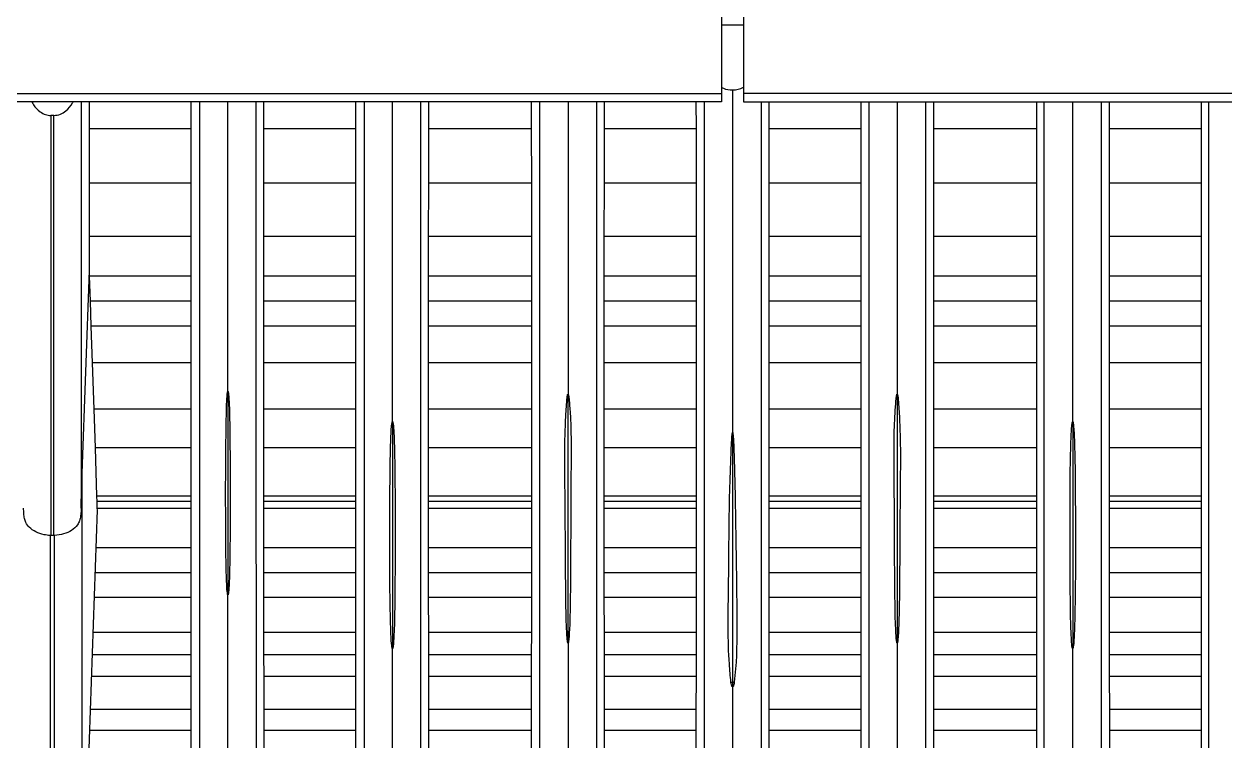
# Model space of a CAD drawing. Extents: x 9.3 to 87.2, y 0.6 to 68.8.
# Drawn here: x 36.881 to 39.07, y 5.836 to 7.143 of the extents above; entities that cross this region are included whole.
import ezdxf

# ---------------------------------------------------------------- set-up
doc = ezdxf.new("R2010")
doc.units = 0
doc.header["$MEASUREMENT"] = 0
doc.layers.add('OBJECT', color=7, linetype='CONTINUOUS')

msp = doc.modelspace()

# ---------------------------------------------------------------- linework, layer by layer
at = {"layer": 'OBJECT'}
for p, q in [((38.1525, 7.6349), (38.1525, 7.0162)), ((38.1925, 7.6349), (38.1925, 7.0162)), ((38.1525, 7.1412), (38.1925, 7.1412)), ((36.3994, 7.0162), (38.1525, 7.0162)), ((39.9457, 7.0162), (38.1925, 7.0162)), ((38.1525, 7.0012), (36.4057, 7.0012)), ((36.9995, 7.0012), (36.9995, 6.9517)), ((37.1856, 6.9517), (37.1856, 7.0012)), ((37.3176, 7.0012), (37.3176, 6.9517)), ((37.4859, 6.9517), (37.4859, 7.0012)), ((37.6179, 7.0012), (37.6179, 6.9517)), ((37.8062, 6.9517), (37.8062, 7.0012)), ((37.9382, 7.0012), (37.9382, 6.9517)), ((38.1065, 6.9517), (38.1064, 7.0012)), ((38.1925, 7.0012), (39.9393, 7.0012)), ((38.2386, 7.0012), (38.2386, 6.9517)), ((38.4068, 6.9517), (38.4068, 7.0012)), ((38.5388, 7.0012), (38.5388, 6.9517)), ((38.7272, 6.9517), (38.7271, 7.0012)), ((38.8591, 7.0012), (38.8591, 6.9517)), ((39.0274, 6.9517), (39.0274, 7.0012)), ((36.9354, 6.9761), (36.9296, 6.9761)), ((36.9995, 6.9517), (36.9994, 6.8531)), ((37.1856, 6.9517), (36.9995, 6.9517)), ((37.1856, 6.8531), (37.1856, 6.9517)), ((37.3176, 6.9517), (37.3176, 6.8531)), ((37.4859, 6.9517), (37.3176, 6.9517)), ((37.4859, 6.8531), (37.4859, 6.9517)), ((37.6179, 6.9517), (37.6179, 6.8531)), ((37.8062, 6.9517), (37.6179, 6.9517)), ((37.8063, 6.8531), (37.8062, 6.9517)), ((37.9382, 6.9517), (37.9382, 6.8531)), ((38.1065, 6.9517), (37.9382, 6.9517)), ((38.1065, 6.8531), (38.1065, 6.9517)), ((38.2386, 6.9517), (38.2386, 6.8531)), ((38.4068, 6.9517), (38.2386, 6.9517)), ((38.4069, 6.8531), (38.4068, 6.9517)), ((38.5388, 6.9517), (38.5388, 6.8531)), ((38.7272, 6.9517), (38.5388, 6.9517)), ((38.7272, 6.8531), (38.7272, 6.9517)), ((38.8591, 6.9517), (38.8591, 6.8531)), ((39.0274, 6.9517), (38.8591, 6.9517)), ((39.0275, 6.8531), (39.0274, 6.9517)), ((36.9994, 6.8531), (36.9994, 6.7554)), ((37.1856, 6.8531), (36.9994, 6.8531)), ((37.1856, 6.7554), (37.1856, 6.8531)), ((37.3176, 6.8531), (37.3176, 6.7554)), ((37.4859, 6.8531), (37.3176, 6.8531)), ((37.486, 6.7554), (37.4859, 6.8531)), ((37.6179, 6.8531), (37.6178, 6.7554)), ((37.8063, 6.8531), (37.6179, 6.8531)), ((37.8063, 6.7554), (37.8063, 6.8531)), ((37.9382, 6.8531), (37.9381, 6.7554)), ((38.1065, 6.8531), (37.9382, 6.8531)), ((38.1065, 6.7554), (38.1065, 6.8531)), ((38.2386, 6.8531), (38.2385, 6.7554)), ((38.4069, 6.8531), (38.2386, 6.8531)), ((38.4069, 6.7554), (38.4069, 6.8531)), ((38.5388, 6.8531), (38.5387, 6.7554)), ((38.7272, 6.8531), (38.5388, 6.8531)), ((38.7272, 6.7554), (38.7272, 6.8531)), ((38.8591, 6.8531), (38.8591, 6.7554)), ((39.0275, 6.8531), (38.8591, 6.8531)), ((39.0275, 6.7554), (39.0275, 6.8531)), ((36.9994, 6.7554), (36.9994, 6.6939)), ((37.1856, 6.7554), (36.9994, 6.7554)), ((37.1857, 6.6833), (37.1856, 6.7554)), ((37.3176, 6.7554), (37.3175, 6.6833)), ((37.486, 6.7554), (37.3176, 6.7554)), ((37.486, 6.6833), (37.486, 6.7554)), ((37.6178, 6.7554), (37.6178, 6.6833)), ((37.8063, 6.7554), (37.6178, 6.7554)), ((37.8063, 6.6833), (37.8063, 6.7554)), ((37.9381, 6.7554), (37.9381, 6.6833)), ((38.1065, 6.7554), (37.9381, 6.7554)), ((38.1065, 6.6833), (38.1065, 6.7554)), ((38.2385, 6.7554), (38.2385, 6.6833)), ((38.4069, 6.7554), (38.2385, 6.7554)), ((38.4069, 6.6833), (38.4069, 6.7554)), ((38.5387, 6.7554), (38.5387, 6.6833)), ((38.7272, 6.7554), (38.5387, 6.7554)), ((38.7272, 6.6833), (38.7272, 6.7554)), ((38.8591, 6.7554), (38.8591, 6.6833)), ((39.0275, 6.7554), (38.8591, 6.7554)), ((39.0275, 6.6833), (39.0275, 6.7554)), ((36.9994, 6.6939), (36.9865, 6.3241)), ((36.9994, 6.6939), (36.9998, 6.6833)), ((37.1857, 6.6833), (36.9998, 6.6833)), ((36.9998, 6.6833), (37.0014, 6.6376)), ((37.1857, 6.6376), (37.1857, 6.6833)), ((37.3175, 6.6833), (37.3175, 6.6376)), ((37.486, 6.6833), (37.3175, 6.6833)), ((37.486, 6.6376), (37.486, 6.6833)), ((37.6178, 6.6833), (37.6178, 6.6376)), ((37.8063, 6.6833), (37.6178, 6.6833)), ((37.8063, 6.6376), (37.8063, 6.6833)), ((37.9381, 6.6833), (37.9381, 6.6376)), ((38.1065, 6.6833), (37.9381, 6.6833)), ((38.1066, 6.6376), (38.1065, 6.6833)), ((38.2385, 6.6833), (38.2385, 6.6376)), ((38.4069, 6.6833), (38.2385, 6.6833)), ((38.4069, 6.6376), (38.4069, 6.6833)), ((38.5387, 6.6833), (38.5387, 6.6376)), ((38.7272, 6.6833), (38.5387, 6.6833)), ((38.7272, 6.6376), (38.7272, 6.6833)), ((38.8591, 6.6833), (38.859, 6.6376)), ((39.0275, 6.6833), (38.8591, 6.6833)), ((39.0275, 6.6376), (39.0275, 6.6833)), ((37.1857, 6.6376), (37.0014, 6.6376)), ((37.0014, 6.6376), (37.0029, 6.5923)), ((37.1857, 6.5923), (37.1857, 6.6376)), ((37.3175, 6.6376), (37.3175, 6.5923)), ((37.486, 6.6376), (37.3175, 6.6376)), ((37.486, 6.5923), (37.486, 6.6376)), ((37.6178, 6.6376), (37.6178, 6.5923)), ((37.8063, 6.6376), (37.6178, 6.6376)), ((37.8063, 6.5923), (37.8063, 6.6376)), ((37.9381, 6.6376), (37.9381, 6.5923)), ((38.1066, 6.6376), (37.9381, 6.6376)), ((38.1066, 6.5923), (38.1066, 6.6376)), ((38.2385, 6.6376), (38.2385, 6.5923)), ((38.4069, 6.6376), (38.2385, 6.6376)), ((38.4069, 6.5923), (38.4069, 6.6376)), ((38.5387, 6.6376), (38.5387, 6.5923)), ((38.7272, 6.6376), (38.5387, 6.6376)), ((38.7272, 6.5923), (38.7272, 6.6376)), ((38.859, 6.6376), (38.859, 6.5923)), ((39.0275, 6.6376), (38.859, 6.6376)), ((39.0275, 6.5923), (39.0275, 6.6376)), ((37.1857, 6.5923), (37.0029, 6.5923)), ((37.0029, 6.5923), (37.0052, 6.5252)), ((37.1857, 6.5252), (37.1857, 6.5923)), ((37.3175, 6.5923), (37.3175, 6.5252)), ((37.486, 6.5923), (37.3175, 6.5923)), ((37.486, 6.5252), (37.486, 6.5923)), ((37.6178, 6.5923), (37.6178, 6.5252)), ((37.8063, 6.5923), (37.6178, 6.5923)), ((37.8064, 6.5252), (37.8063, 6.5923)), ((37.9381, 6.5923), (37.9381, 6.5252)), ((38.1066, 6.5923), (37.9381, 6.5923)), ((38.1066, 6.5252), (38.1066, 6.5923)), ((38.2385, 6.5923), (38.2385, 6.5252)), ((38.4069, 6.5923), (38.2385, 6.5923)), ((38.4069, 6.5252), (38.4069, 6.5923)), ((38.5387, 6.5923), (38.5387, 6.5252)), ((38.7272, 6.5923), (38.5387, 6.5923)), ((38.7273, 6.5252), (38.7272, 6.5923)), ((38.859, 6.5923), (38.859, 6.5252)), ((39.0275, 6.5923), (38.859, 6.5923)), ((39.0275, 6.5252), (39.0275, 6.5923)), ((37.0052, 6.5252), (37.008, 6.4408)), ((37.1857, 6.5252), (37.0052, 6.5252)), ((37.1857, 6.4408), (37.1857, 6.5252)), ((37.3175, 6.5252), (37.3175, 6.4408)), ((37.486, 6.5252), (37.3175, 6.5252)), ((37.486, 6.4408), (37.486, 6.5252)), ((37.6178, 6.5252), (37.6178, 6.4408)), ((37.8064, 6.5252), (37.6178, 6.5252)), ((37.8064, 6.4408), (37.8064, 6.5252)), ((37.9381, 6.5252), (37.9381, 6.4408)), ((38.1066, 6.5252), (37.9381, 6.5252)), ((38.1066, 6.4408), (38.1066, 6.5252)), ((38.2385, 6.5252), (38.2384, 6.4408)), ((38.4069, 6.5252), (38.2385, 6.5252)), ((38.407, 6.4408), (38.4069, 6.5252)), ((38.5387, 6.5252), (38.5387, 6.4408)), ((38.7273, 6.5252), (38.5387, 6.5252)), ((38.7273, 6.4408), (38.7273, 6.5252)), ((38.859, 6.5252), (38.859, 6.4408)), ((39.0275, 6.5252), (38.859, 6.5252)), ((39.0275, 6.4408), (39.0275, 6.5252)), ((37.2525, 6.4735), (37.2525, 6.1024)), ((37.8725, 6.4624), (37.8725, 6.4683)), ((37.8725, 6.0147), (37.8725, 6.4624)), ((38.4725, 6.4683), (38.4725, 6.4624)), ((38.4725, 6.4624), (38.4725, 6.0147)), ((37.008, 6.4408), (37.0103, 6.3702)), ((37.1857, 6.4408), (37.008, 6.4408)), ((37.1857, 6.3702), (37.1857, 6.4408)), ((37.3175, 6.4408), (37.3175, 6.3702)), ((37.486, 6.4408), (37.3175, 6.4408)), ((37.486, 6.3702), (37.486, 6.4408)), ((37.6178, 6.4408), (37.6178, 6.3702)), ((37.8064, 6.4408), (37.6178, 6.4408)), ((37.8063, 6.3702), (37.8064, 6.4408)), ((37.9381, 6.4408), (37.9381, 6.3702)), ((38.1066, 6.4408), (37.9381, 6.4408)), ((38.1066, 6.3702), (38.1066, 6.4408)), ((38.2384, 6.4408), (38.2385, 6.3702)), ((38.407, 6.4408), (38.2384, 6.4408)), ((38.4069, 6.3702), (38.407, 6.4408)), ((38.5387, 6.4408), (38.5387, 6.3702)), ((38.7273, 6.4408), (38.5387, 6.4408)), ((38.7273, 6.3702), (38.7273, 6.4408)), ((38.859, 6.4408), (38.859, 6.3702)), ((39.0275, 6.4408), (38.859, 6.4408)), ((39.0275, 6.3702), (39.0275, 6.4408)), ((37.5525, 6.4182), (37.5525, 6.0045)), ((38.7925, 6.4182), (38.7925, 6.0045)), ((38.1725, 6.3984), (38.1725, 5.9435)), ((37.0103, 6.3702), (37.0131, 6.2823)), ((37.1857, 6.3702), (37.0103, 6.3702)), ((37.1857, 6.2823), (37.1857, 6.3702)), ((37.3175, 6.3702), (37.3175, 6.2823)), ((37.486, 6.3702), (37.3175, 6.3702)), ((37.486, 6.2823), (37.486, 6.3702)), ((37.6178, 6.3702), (37.6178, 6.2823)), ((37.8063, 6.3702), (37.6178, 6.3702)), ((37.8064, 6.2823), (37.8063, 6.3702)), ((37.9381, 6.3702), (37.9381, 6.2823)), ((38.1066, 6.3702), (37.9381, 6.3702)), ((38.1066, 6.2823), (38.1066, 6.3702)), ((38.2385, 6.3702), (38.2385, 6.2823)), ((38.4069, 6.3702), (38.2385, 6.3702)), ((38.4069, 6.2823), (38.4069, 6.3702)), ((38.5387, 6.3702), (38.5387, 6.2823)), ((38.7273, 6.3702), (38.5387, 6.3702)), ((38.7272, 6.2823), (38.7273, 6.3702)), ((38.859, 6.3702), (38.859, 6.2823)), ((39.0275, 6.3702), (38.859, 6.3702)), ((39.0275, 6.2823), (39.0275, 6.3702)), ((37.0131, 6.2823), (37.0134, 6.2724)), ((37.1857, 6.2823), (37.0131, 6.2823)), ((37.0134, 6.2724), (37.0138, 6.2598)), ((37.1857, 6.2724), (37.0134, 6.2724)), ((37.1857, 6.2724), (37.1857, 6.2823)), ((37.1857, 6.2598), (37.1857, 6.2724)), ((37.3175, 6.2823), (37.3175, 6.2724)), ((37.486, 6.2823), (37.3175, 6.2823)), ((37.3175, 6.2724), (37.3175, 6.2598)), ((37.486, 6.2724), (37.3175, 6.2724)), ((37.486, 6.2724), (37.486, 6.2823)), ((37.486, 6.2598), (37.486, 6.2724)), ((37.6178, 6.2823), (37.6178, 6.2724)), ((37.8064, 6.2823), (37.6178, 6.2823)), ((37.6178, 6.2724), (37.6178, 6.2598)), ((37.8064, 6.2724), (37.6178, 6.2724)), ((37.8064, 6.2724), (37.8064, 6.2823)), ((37.8064, 6.2598), (37.8064, 6.2724)), ((37.9381, 6.2823), (37.9381, 6.2724)), ((38.1066, 6.2823), (37.9381, 6.2823)), ((37.9381, 6.2724), (37.9381, 6.2598)), ((38.1066, 6.2724), (37.9381, 6.2724)), ((38.1066, 6.2724), (38.1066, 6.2823)), ((38.1066, 6.2598), (38.1066, 6.2724)), ((38.2385, 6.2823), (38.2385, 6.2724)), ((38.4069, 6.2823), (38.2385, 6.2823)), ((38.2385, 6.2724), (38.2385, 6.2598)), ((38.4069, 6.2724), (38.2385, 6.2724)), ((38.4069, 6.2724), (38.4069, 6.2823)), ((38.407, 6.2598), (38.4069, 6.2724)), ((38.5387, 6.2823), (38.5387, 6.2724)), ((38.7272, 6.2823), (38.5387, 6.2823)), ((38.5387, 6.2724), (38.5387, 6.2598)), ((38.7272, 6.2724), (38.5387, 6.2724)), ((38.7272, 6.2724), (38.7272, 6.2823)), ((38.7273, 6.2598), (38.7272, 6.2724)), ((38.859, 6.2823), (38.859, 6.2724)), ((39.0275, 6.2823), (38.859, 6.2823)), ((38.859, 6.2724), (38.859, 6.2598)), ((39.0275, 6.2724), (38.859, 6.2724)), ((39.0275, 6.2724), (39.0275, 6.2823)), ((39.0275, 6.2598), (39.0275, 6.2724)), ((37.0139, 6.2577), (36.9859, 5.4553)), ((37.0138, 6.2598), (37.0139, 6.2577)), ((37.1857, 6.2598), (37.0138, 6.2598)), ((37.1857, 6.1881), (37.1857, 6.2598)), ((37.3175, 6.2598), (37.3175, 6.1881)), ((37.486, 6.2598), (37.3175, 6.2598)), ((37.486, 6.1881), (37.486, 6.2598)), ((37.6178, 6.2598), (37.6178, 6.1881)), ((37.8064, 6.2598), (37.6178, 6.2598)), ((37.8064, 6.1881), (37.8064, 6.2598)), ((37.9381, 6.2598), (37.9381, 6.1881)), ((38.1066, 6.2598), (37.9381, 6.2598)), ((38.1066, 6.1881), (38.1066, 6.2598)), ((38.2385, 6.2598), (38.2385, 6.1881)), ((38.407, 6.2598), (38.2385, 6.2598)), ((38.407, 6.1881), (38.407, 6.2598)), ((38.5387, 6.2598), (38.5387, 6.1881)), ((38.7273, 6.2598), (38.5387, 6.2598)), ((38.7273, 6.1881), (38.7273, 6.2598)), ((38.859, 6.2598), (38.859, 6.1881)), ((39.0275, 6.2598), (38.859, 6.2598)), ((39.0275, 6.1881), (39.0275, 6.2598)), ((36.93, 6.2105), (36.9284, 6.2105)), ((36.9351, 6.2105), (36.93, 6.2105)), ((36.9366, 6.2105), (36.9351, 6.2105)), ((37.1857, 6.1881), (37.0115, 6.1881)), ((37.1857, 6.1427), (37.1857, 6.1881)), ((37.3175, 6.1881), (37.3175, 6.1427)), ((37.486, 6.1881), (37.3175, 6.1881)), ((37.486, 6.1427), (37.486, 6.1881)), ((37.6178, 6.1881), (37.6178, 6.1427)), ((37.8064, 6.1881), (37.6178, 6.1881)), ((37.8064, 6.1427), (37.8064, 6.1881)), ((37.9381, 6.1881), (37.9381, 6.1427)), ((38.1066, 6.1881), (37.9381, 6.1881)), ((38.1066, 6.1427), (38.1066, 6.1881)), ((38.2385, 6.1881), (38.2385, 6.1427)), ((38.407, 6.1881), (38.2385, 6.1881)), ((38.4069, 6.1427), (38.407, 6.1881)), ((38.5387, 6.1881), (38.5387, 6.1427)), ((38.7273, 6.1881), (38.5387, 6.1881)), ((38.7272, 6.1427), (38.7273, 6.1881)), ((38.859, 6.1881), (38.859, 6.1427)), ((39.0275, 6.1881), (38.859, 6.1881)), ((39.0275, 6.1427), (39.0275, 6.1881)), ((37.1857, 6.1427), (37.0099, 6.1427)), ((37.1857, 6.0979), (37.1857, 6.1427)), ((37.3175, 6.1427), (37.3175, 6.0979)), ((37.486, 6.1427), (37.3175, 6.1427)), ((37.486, 6.0979), (37.486, 6.1427)), ((37.6178, 6.1427), (37.6178, 6.0979)), ((37.8064, 6.1427), (37.6178, 6.1427)), ((37.8063, 6.0979), (37.8064, 6.1427)), ((37.9381, 6.1427), (37.9381, 6.0979)), ((38.1066, 6.1427), (37.9381, 6.1427)), ((38.1066, 6.0979), (38.1066, 6.1427)), ((38.2385, 6.1427), (38.2385, 6.0979)), ((38.4069, 6.1427), (38.2385, 6.1427)), ((38.4069, 6.0979), (38.4069, 6.1427)), ((38.5387, 6.1427), (38.5387, 6.0979)), ((38.7272, 6.1427), (38.5387, 6.1427)), ((38.7272, 6.0979), (38.7272, 6.1427)), ((38.859, 6.1427), (38.859, 6.0979)), ((39.0275, 6.1427), (38.859, 6.1427)), ((39.0275, 6.0979), (39.0275, 6.1427)), ((37.1857, 6.0979), (37.0083, 6.0979)), ((37.1856, 6.0338), (37.1857, 6.0979)), ((37.3175, 6.0979), (37.3176, 6.0338)), ((37.486, 6.0979), (37.3175, 6.0979)), ((37.486, 6.0338), (37.486, 6.0979)), ((37.6178, 6.0979), (37.6179, 6.0338)), ((37.8063, 6.0979), (37.6178, 6.0979)), ((37.8063, 6.0338), (37.8063, 6.0979)), ((37.9381, 6.0979), (37.9382, 6.0338)), ((38.1066, 6.0979), (37.9381, 6.0979)), ((38.1065, 6.0338), (38.1066, 6.0979)), ((38.2385, 6.0979), (38.2385, 6.0338)), ((38.4069, 6.0979), (38.2385, 6.0979)), ((38.4069, 6.0338), (38.4069, 6.0979)), ((38.5387, 6.0979), (38.5388, 6.0338)), ((38.7272, 6.0979), (38.5387, 6.0979)), ((38.7272, 6.0338), (38.7272, 6.0979)), ((38.859, 6.0979), (38.8591, 6.0338)), ((39.0275, 6.0979), (38.859, 6.0979)), ((39.0275, 6.0338), (39.0275, 6.0979)), ((37.1856, 6.0338), (37.0061, 6.0338)), ((37.1856, 5.9933), (37.1856, 6.0338)), ((37.3176, 6.0338), (37.3176, 5.9933)), ((37.486, 6.0338), (37.3176, 6.0338)), ((37.4859, 5.9933), (37.486, 6.0338)), ((37.6179, 6.0338), (37.6179, 5.9933)), ((37.8063, 6.0338), (37.6179, 6.0338)), ((37.8062, 5.9933), (37.8063, 6.0338)), ((37.9382, 6.0338), (37.9382, 5.9933)), ((38.1065, 6.0338), (37.9382, 6.0338)), ((38.1065, 5.9933), (38.1065, 6.0338)), ((38.2385, 6.0338), (38.2386, 5.9933)), ((38.4069, 6.0338), (38.2385, 6.0338)), ((38.4068, 5.9933), (38.4069, 6.0338)), ((38.5388, 6.0338), (38.5388, 5.9933)), ((38.7272, 6.0338), (38.5388, 6.0338)), ((38.7271, 5.9933), (38.7272, 6.0338)), ((38.8591, 6.0338), (38.8591, 5.9933)), ((39.0275, 6.0338), (38.8591, 6.0338)), ((39.0274, 5.9933), (39.0275, 6.0338)), ((37.1856, 5.9933), (37.0047, 5.9933)), ((37.1855, 5.9536), (37.1856, 5.9933)), ((37.3176, 5.9933), (37.3177, 5.9536)), ((37.4859, 5.9933), (37.3176, 5.9933)), ((37.4858, 5.9536), (37.4859, 5.9933)), ((37.6179, 5.9933), (37.618, 5.9536)), ((37.8062, 5.9933), (37.6179, 5.9933)), ((37.8062, 5.9536), (37.8062, 5.9933)), ((37.9382, 5.9933), (37.9383, 5.9536)), ((38.1065, 5.9933), (37.9382, 5.9933)), ((38.1065, 5.9536), (38.1065, 5.9933)), ((38.2386, 5.9933), (38.2386, 5.9536)), ((38.4068, 5.9933), (38.2386, 5.9933)), ((38.4068, 5.9536), (38.4068, 5.9933)), ((38.5388, 5.9933), (38.5389, 5.9536)), ((38.7271, 5.9933), (38.5388, 5.9933)), ((38.7271, 5.9536), (38.7271, 5.9933)), ((38.8591, 5.9933), (38.8592, 5.9536)), ((39.0274, 5.9933), (38.8591, 5.9933)), ((39.0274, 5.9536), (39.0274, 5.9933)), ((37.1855, 5.9536), (37.0033, 5.9536)), ((37.1854, 5.8934), (37.1855, 5.9536)), ((37.3177, 5.9536), (37.3178, 5.8934)), ((37.4858, 5.9536), (37.3177, 5.9536)), ((37.4857, 5.8934), (37.4858, 5.9536)), ((37.618, 5.9536), (37.618, 5.8934)), ((37.8062, 5.9536), (37.618, 5.9536)), ((37.8061, 5.8934), (37.8062, 5.9536)), ((37.9383, 5.9536), (37.9383, 5.8934)), ((38.1065, 5.9536), (37.9383, 5.9536)), ((38.1064, 5.8934), (38.1065, 5.9536)), ((38.1725, 5.9435), (38.1725, 5.9347)), ((38.2386, 5.9536), (38.2386, 5.8934)), ((38.4068, 5.9536), (38.2386, 5.9536)), ((38.4067, 5.8934), (38.4068, 5.9536)), ((38.5389, 5.9536), (38.539, 5.8934)), ((38.7271, 5.9536), (38.5389, 5.9536)), ((38.727, 5.8934), (38.7271, 5.9536)), ((38.8592, 5.9536), (38.8593, 5.8934)), ((39.0274, 5.9536), (38.8592, 5.9536)), ((39.0273, 5.8934), (39.0274, 5.9536)), ((37.1854, 5.8934), (37.0012, 5.8934)), ((37.1854, 5.8553), (37.1854, 5.8934)), ((37.3178, 5.8934), (37.3178, 5.8553)), ((37.4857, 5.8934), (37.3178, 5.8934)), ((37.4857, 5.8553), (37.4857, 5.8934)), ((37.618, 5.8934), (37.6181, 5.8553)), ((37.8061, 5.8934), (37.618, 5.8934)), ((37.8061, 5.8553), (37.8061, 5.8934)), ((37.9383, 5.8934), (37.9384, 5.8553)), ((38.1064, 5.8934), (37.9383, 5.8934)), ((38.1064, 5.8553), (38.1064, 5.8934)), ((38.2386, 5.8934), (38.2387, 5.8553)), ((38.4067, 5.8934), (38.2386, 5.8934)), ((38.4067, 5.8553), (38.4067, 5.8934)), ((38.539, 5.8934), (38.539, 5.8553)), ((38.727, 5.8934), (38.539, 5.8934)), ((38.727, 5.8553), (38.727, 5.8934)), ((38.8593, 5.8934), (38.8593, 5.8553)), ((39.0273, 5.8934), (38.8593, 5.8934)), ((39.0272, 5.8553), (39.0273, 5.8934)), ((37.1854, 5.8553), (36.9998, 5.8553)), ((37.1854, 5.8172), (37.1854, 5.8553)), ((37.3178, 5.8553), (37.3179, 5.8172)), ((37.4857, 5.8553), (37.3178, 5.8553)), ((37.4857, 5.8172), (37.4857, 5.8553)), ((37.6181, 5.8553), (37.6181, 5.8172)), ((37.8061, 5.8553), (37.6181, 5.8553)), ((37.806, 5.8172), (37.8061, 5.8553)), ((37.9384, 5.8553), (37.9384, 5.8172)), ((38.1064, 5.8553), (37.9384, 5.8553)), ((38.1064, 5.8172), (38.1064, 5.8553)), ((38.2387, 5.8553), (38.2387, 5.8172)), ((38.4067, 5.8553), (38.2387, 5.8553)), ((38.4066, 5.8172), (38.4067, 5.8553)), ((38.539, 5.8553), (38.539, 5.8172)), ((38.727, 5.8553), (38.539, 5.8553)), ((38.7269, 5.8172), (38.727, 5.8553)), ((38.8593, 5.8553), (38.8593, 5.8172)), ((39.0272, 5.8553), (38.8593, 5.8553)), ((39.0272, 5.8172), (39.0272, 5.8553))]:
    msp.add_line(p, q, dxfattribs=at)
at = {"layer": 'OBJECT', "flags": 128}
msp.add_lwpolyline([(36.9853, 7.0012), (36.9853, 6.9935), (36.9852, 6.6746), (36.9851, 6.4758), (36.985, 6.2815), (36.985, 6.2815), (36.985, 6.2815)], dxfattribs=at)
at = {"layer": 'OBJECT'}
for centre, radius, start, end in [((37.8725, 6.5439), 0.0815, 268.8493, 270.0003), ((37.8725, 6.5439), 0.0815, 270, 271.1504), ((38.4725, 6.5439), 0.0815, 268.8495, 270.0001), ((38.4725, 6.5439), 0.0815, 269.9999, 271.1505), ((38.1725, 6.0179), 0.0744, 267.591, 270.0009), ((38.1725, 6.0179), 0.0744, 269.9992, 272.4088)]:
    msp.add_arc(centre, radius, start, end, dxfattribs=at)
for points, knots in [([(38.1725, 7.0229), (38.1759, 7.023), (38.1829, 7.0233), (38.1892, 7.0262), (38.1925, 7.0278)], [0, 0, 0, 0, 0.482952, 1, 1, 1, 1]), ([(38.1525, 7.0275), (38.1536, 7.0269), (38.1596, 7.0234), (38.1667, 7.0231), (38.1725, 7.0229)], [0, 0, 0, 0, 0.177265, 1, 1, 1, 1]), ([(38.1525, 7.0162), (38.1525, 7.0117), (38.1525, 7.0079), (38.1525, 7.004), (38.1525, 7.0029), (38.1525, 7.0016), (38.1525, 7.0012), (38.1525, 7.0012)], [0, 0, 0, 0, 0.5, 0.5, 0.75, 0.75, 1, 1, 1, 1]), ([(38.1725, 7.0229), (38.1725, 6.9032), (38.1725, 6.6912), (38.1725, 6.4873), (38.1725, 6.3984)], [0, 0, 0, 0, 0.5642484, 1, 1, 1, 1]), ([(38.1925, 7.0162), (38.1925, 7.0117), (38.1925, 7.0079), (38.1925, 7.004), (38.1925, 7.0029), (38.1925, 7.0016), (38.1925, 7.0012), (38.1925, 7.0012)], [0, 0, 0, 0, 0.5, 0.5, 0.75, 0.75, 1, 1, 1, 1]), ([(36.8951, 7.0012), (36.8961, 6.9993), (36.8998, 6.9922), (36.9083, 6.9837), (36.9194, 6.9772), (36.9264, 6.9765), (36.9296, 6.9761)], [0, 0, 0, 0, 0.149471, 0.535752, 0.783387, 1, 1, 1, 1]), ([(36.9354, 6.9761), (36.9394, 6.9766), (36.9474, 6.9776), (36.9591, 6.9859), (36.9672, 6.994), (36.9697, 7.0005), (36.97, 7.0012)], [0, 0, 0, 0, 0.26533, 0.528518, 0.947304, 1, 1, 1, 1]), ([(37.2008, 7.0012), (37.2008, 6.9433), (37.2008, 6.7979), (37.2007, 6.5735), (37.2007, 6.3278), (37.2007, 6.0891), (37.2007, 5.8499), (37.2007, 5.6398), (37.2006, 5.4492), (37.2006, 5.2894), (37.2006, 5.1422), (37.2006, 5.0587), (37.2006, 5.0183)], [0, 0, 0, 0, 0.072037, 0.18067, 0.287151, 0.39391, 0.504973, 0.624355, 0.71169, 0.805476, 0.905932, 1, 1, 1, 1]), ([(37.2525, 6.4735), (37.2525, 6.5768), (37.2525, 6.7495), (37.2525, 6.9291), (37.2525, 7.0012)], [0, 0, 0, 0, 0.598067, 1, 1, 1, 1]), ([(37.3045, 4.7934), (37.3045, 4.7981), (37.3045, 4.8075), (37.3045, 4.8796), (37.3045, 4.9908), (37.3044, 5.1361), (37.3044, 5.2864), (37.3044, 5.4444), (37.3044, 5.6077), (37.3044, 5.7659), (37.3044, 5.9605), (37.3043, 6.1984), (37.3043, 6.4845), (37.3043, 6.7518), (37.3043, 6.9277), (37.3043, 7.0012)], [0, 0, 0, 0, 0.087568, 0.173364, 0.25618, 0.334773, 0.408358, 0.475885, 0.53886, 0.597709, 0.653359, 0.747663, 0.839448, 0.93288, 1, 1, 1, 1]), ([(37.5008, 7.0012), (37.5008, 6.9262), (37.5008, 6.7482), (37.5007, 6.4806), (37.5007, 6.198), (37.5007, 5.9227), (37.5007, 5.6951), (37.5006, 5.505), (37.5006, 5.351), (37.5006, 5.2003), (37.5006, 5.0634), (37.5006, 4.9341), (37.5006, 4.8365), (37.5006, 4.7611), (37.5006, 4.7347), (37.5006, 4.7213)], [0, 0, 0, 0, 0.071057, 0.168415, 0.261794, 0.355963, 0.455794, 0.514611, 0.577121, 0.644691, 0.719004, 0.783157, 0.852088, 0.924745, 1, 1, 1, 1]), ([(37.5525, 6.4182), (37.5525, 6.5308), (37.5525, 6.7214), (37.5525, 6.92), (37.5525, 7.0012)], [0, 0, 0, 0, 0.590953, 1, 1, 1, 1]), ([(37.6045, 4.7213), (37.6045, 4.7361), (37.6045, 4.765), (37.6045, 4.8492), (37.6044, 4.9608), (37.6044, 5.0908), (37.6044, 5.2173), (37.6044, 5.3665), (37.6044, 5.5452), (37.6044, 5.7468), (37.6044, 5.9947), (37.6043, 6.304), (37.6043, 6.6554), (37.6043, 6.8942), (37.6043, 7.0012)], [0, 0, 0, 0, 0.081177, 0.159217, 0.232708, 0.300406, 0.362349, 0.419558, 0.50233, 0.578909, 0.650985, 0.773644, 0.898475, 1, 1, 1, 1]), ([(37.8208, 7.0012), (37.8208, 6.9251), (37.8208, 6.7451), (37.8207, 6.4751), (37.8207, 6.1909), (37.8207, 5.9148), (37.8207, 5.6762), (37.8207, 5.465), (37.8207, 5.2864), (37.8206, 5.1171), (37.8206, 4.957), (37.8206, 4.8229), (37.8206, 4.763), (37.8206, 4.7328)], [0, 0, 0, 0, 0.0779324, 0.1841076, 0.2853084, 0.3870545, 0.4945699, 0.5699279, 0.6498512, 0.733699, 0.8206808, 0.9096796, 1, 1, 1, 1]), ([(37.8725, 7.0012), (37.8725, 6.9048), (37.8725, 6.724), (37.8725, 6.5496), (37.8725, 6.4683)], [0, 0, 0, 0, 0.533753, 1, 1, 1, 1]), ([(37.9243, 7.0012), (37.9243, 6.9148), (37.9243, 6.7153), (37.9243, 6.4185), (37.9243, 6.1086), (37.9244, 5.8462), (37.9244, 5.6239), (37.9244, 5.4313), (37.9244, 5.2457), (37.9244, 5.0674), (37.9244, 4.9658), (37.9244, 4.9141)], [0, 0, 0, 0, 0.10403, 0.239968, 0.369994, 0.50331, 0.592024, 0.686258, 0.786347, 0.891329, 1, 1, 1, 1]), ([(38.1206, 7.0012), (38.1206, 6.9377), (38.1206, 6.7872), (38.1206, 6.5571), (38.1206, 6.3089), (38.1206, 6.0617), (38.1206, 5.8118), (38.1206, 5.5713), (38.1206, 5.3495), (38.1206, 5.1508), (38.1206, 5.0378), (38.1206, 4.9807)], [0, 0, 0, 0, 0.080643, 0.190938, 0.299543, 0.410656, 0.530412, 0.653204, 0.772048, 0.884817, 1, 1, 1, 1]), ([(38.2245, 7.0012), (38.2245, 6.9377), (38.2245, 6.7872), (38.2245, 6.5571), (38.2245, 6.3089), (38.2245, 6.0617), (38.2245, 5.8118), (38.2245, 5.5713), (38.2245, 5.3495), (38.2245, 5.1508), (38.2245, 5.0378), (38.2245, 4.9807)], [0, 0, 0, 0, 0.080643, 0.190938, 0.299543, 0.410656, 0.530412, 0.653204, 0.772048, 0.884817, 1, 1, 1, 1]), ([(38.4208, 7.0012), (38.4208, 6.9148), (38.4208, 6.7153), (38.4207, 6.4185), (38.4207, 6.1086), (38.4207, 5.8462), (38.4207, 5.6239), (38.4207, 5.4313), (38.4206, 5.2457), (38.4206, 5.0674), (38.4206, 4.9658), (38.4206, 4.9141)], [0, 0, 0, 0, 0.10403, 0.239968, 0.369994, 0.50331, 0.592024, 0.686258, 0.786347, 0.891329, 1, 1, 1, 1]), ([(38.4725, 7.0012), (38.4725, 6.9048), (38.4725, 6.724), (38.4725, 6.5496), (38.4725, 6.4683)], [0, 0, 0, 0, 0.533753, 1, 1, 1, 1]), ([(38.5243, 7.0012), (38.5243, 6.9251), (38.5243, 6.7451), (38.5243, 6.4751), (38.5243, 6.1909), (38.5243, 5.9148), (38.5244, 5.6762), (38.5244, 5.465), (38.5244, 5.2864), (38.5244, 5.1171), (38.5244, 4.957), (38.5244, 4.8229), (38.5244, 4.763), (38.5244, 4.7328)], [0, 0, 0, 0, 0.077932, 0.184108, 0.285308, 0.387055, 0.49457, 0.569928, 0.649851, 0.733699, 0.820681, 0.90968, 1, 1, 1, 1]), ([(38.7406, 4.7213), (38.7406, 4.7361), (38.7406, 4.765), (38.7406, 4.8492), (38.7406, 4.9608), (38.7406, 5.0908), (38.7406, 5.2173), (38.7406, 5.3665), (38.7406, 5.5452), (38.7407, 5.7468), (38.7407, 5.9947), (38.7407, 6.304), (38.7407, 6.6554), (38.7408, 6.8942), (38.7408, 7.0012)], [0, 0, 0, 0, 0.081177, 0.159217, 0.232708, 0.300406, 0.362349, 0.419558, 0.50233, 0.578909, 0.650985, 0.773644, 0.898475, 1, 1, 1, 1]), ([(38.7925, 6.4182), (38.7925, 6.5308), (38.7925, 6.7214), (38.7925, 6.92), (38.7925, 7.0012)], [0, 0, 0, 0, 0.590953, 1, 1, 1, 1]), ([(38.8443, 7.0012), (38.8443, 6.9262), (38.8443, 6.7482), (38.8443, 6.4806), (38.8443, 6.198), (38.8444, 5.9227), (38.8444, 5.6951), (38.8444, 5.505), (38.8444, 5.351), (38.8444, 5.2003), (38.8444, 5.0634), (38.8445, 4.9341), (38.8445, 4.8365), (38.8445, 4.7611), (38.8445, 4.7347), (38.8445, 4.7213)], [0, 0, 0, 0, 0.071057, 0.168415, 0.261794, 0.355963, 0.455794, 0.514611, 0.577121, 0.644691, 0.719004, 0.783157, 0.852088, 0.924745, 1, 1, 1, 1]), ([(39.0406, 4.7934), (39.0406, 4.7981), (39.0406, 4.8075), (39.0406, 4.8796), (39.0406, 4.9908), (39.0406, 5.1361), (39.0406, 5.2864), (39.0406, 5.4444), (39.0407, 5.6077), (39.0407, 5.7659), (39.0407, 5.9605), (39.0407, 6.1984), (39.0407, 6.4845), (39.0408, 6.7518), (39.0408, 6.9277), (39.0408, 7.0012)], [0, 0, 0, 0, 0.087568, 0.173364, 0.25618, 0.334773, 0.408358, 0.475885, 0.53886, 0.597709, 0.653359, 0.747663, 0.839448, 0.93288, 1, 1, 1, 1]), ([(36.9296, 6.9761), (36.9297, 6.9282), (36.9297, 6.7719), (36.9299, 6.5136), (36.9299, 6.3116), (36.93, 6.2105)], [0, 0, 0, 0, 0.180796, 0.589987, 1, 1, 1, 1]), ([(36.9351, 6.2105), (36.9351, 6.2353), (36.9351, 6.3595), (36.9352, 6.5518), (36.9353, 6.7837), (36.9354, 6.9139), (36.9354, 6.9761)], [0, 0, 0, 0, 0.101586, 0.508022, 0.765103, 1, 1, 1, 1]), ([(37.2525, 6.1024), (37.2525, 6.1024), (37.2525, 6.1024), (37.2524, 6.1024), (37.2523, 6.1025), (37.2521, 6.103), (37.2516, 6.105), (37.2507, 6.1131), (37.2492, 6.1455), (37.2485, 6.2264), (37.2481, 6.3276), (37.2495, 6.4175), (37.25, 6.4571), (37.2517, 6.4713), (37.2521, 6.4727), (37.2522, 6.4733), (37.2524, 6.4735), (37.2525, 6.4735), (37.2525, 6.4735), (37.2525, 6.4735), (37.2525, 6.4735), (37.2525, 6.4735)], [0, 0, 0, 0, 0.000078, 0.00018, 0.000368, 0.001182, 0.004395, 0.017191, 0.068323, 0.272792, 0.681706, 0.886151, 0.988387, 0.994777, 0.997973, 0.999578, 0.999779, 0.999877, 0.999957, 0.999998, 1, 1, 1, 1]), ([(37.2525, 6.4735), (37.2525, 6.4735), (37.2526, 6.4735), (37.2526, 6.4735), (37.2527, 6.4734), (37.2529, 6.4729), (37.2534, 6.471), (37.2542, 6.4632), (37.2557, 6.4321), (37.2566, 6.3553), (37.2567, 6.2685), (37.2563, 6.1891), (37.2557, 6.1475), (37.2548, 6.1206), (37.2539, 6.1093), (37.2535, 6.1057), (37.2532, 6.1039), (37.253, 6.103), (37.2528, 6.1026), (37.2527, 6.1024), (37.2526, 6.1024), (37.2526, 6.1024), (37.2525, 6.1024), (37.2525, 6.1024)], [0, 0, 0, 0, 0.0000717, 0.0001662, 0.0003409, 0.001087, 0.0040323, 0.0157605, 0.0626214, 0.2500161, 0.6247789, 0.761342, 0.8979063, 0.9661911, 0.9832622, 0.9917978, 0.9960665, 0.9982017, 0.9992705, 0.9996654, 0.9998644, 0.999964, 1, 1, 1, 1]), ([(37.8725, 6.0147), (37.8725, 6.0147), (37.8725, 6.0147), (37.8725, 6.0147), (37.8724, 6.0148), (37.8723, 6.0148), (37.8722, 6.0151), (37.872, 6.0155), (37.8714, 6.018), (37.8708, 6.0245), (37.8693, 6.0476), (37.8678, 6.1361), (37.8677, 6.2664), (37.8658, 6.3935), (37.87, 6.4509), (37.8709, 6.4624)], [0, 0, 0, 0, 0.000024, 0.000069, 0.000183, 0.00041, 0.000862, 0.001765, 0.00357, 0.018004, 0.046863, 0.162292, 0.623568, 0.924627, 1, 1, 1, 1]), ([(37.8709, 6.4624), (37.871, 6.4631), (37.8712, 6.4642), (37.8714, 6.4656), (37.8716, 6.4665), (37.8718, 6.4672), (37.8719, 6.4676), (37.8721, 6.4679), (37.8722, 6.4681), (37.8723, 6.4682), (37.8724, 6.4683), (37.8725, 6.4683), (37.8725, 6.4683), (37.8725, 6.4683)], [0, 0, 0, 0, 0.3261496, 0.5449821, 0.6920943, 0.791225, 0.8582904, 0.9039478, 0.9353142, 0.9662105, 0.9793982, 0.9927151, 1, 1, 1, 1]), ([(37.8725, 6.4683), (37.8725, 6.4683), (37.8726, 6.4683), (37.8727, 6.4683), (37.8729, 6.4681), (37.8733, 6.4673), (37.8737, 6.4653), (37.874, 6.4636), (37.8742, 6.4624)], [0, 0, 0, 0, 0.009023, 0.020487, 0.042265, 0.122739, 0.441717, 1, 1, 1, 1]), ([(37.8742, 6.4624), (37.8749, 6.4539), (37.8784, 6.4115), (37.8778, 6.3015), (37.8772, 6.1686), (37.8765, 6.0667), (37.8745, 6.0283), (37.8739, 6.0213), (37.8735, 6.0177), (37.8732, 6.016), (37.8729, 6.0152), (37.8727, 6.0149), (37.8727, 6.0148), (37.8726, 6.0147), (37.8726, 6.0147), (37.8725, 6.0147), (37.8725, 6.0147), (37.8725, 6.0147)], [0, 0, 0, 0, 0.055666, 0.2781, 0.722897, 0.945279, 0.973076, 0.986975, 0.993925, 0.997401, 0.999142, 0.999577, 0.999796, 0.999868, 0.999957, 0.999996, 1, 1, 1, 1]), ([(38.4725, 6.0147), (38.4725, 6.0147), (38.4725, 6.0147), (38.4725, 6.0147), (38.4725, 6.0147), (38.4724, 6.0148), (38.4723, 6.0149), (38.4721, 6.0152), (38.4719, 6.016), (38.4715, 6.0177), (38.4711, 6.0213), (38.4705, 6.0283), (38.4686, 6.0667), (38.4678, 6.1686), (38.4673, 6.3015), (38.4667, 6.4115), (38.4702, 6.4539), (38.4709, 6.4624)], [0, 0, 0, 0, 0.000004, 0.000044, 0.000132, 0.000204, 0.000423, 0.000859, 0.002599, 0.006075, 0.013025, 0.026924, 0.054721, 0.277103, 0.7219, 0.944334, 1, 1, 1, 1]), ([(38.4709, 6.4624), (38.471, 6.4631), (38.4712, 6.4642), (38.4714, 6.4656), (38.4716, 6.4665), (38.4718, 6.4672), (38.4719, 6.4676), (38.4721, 6.4679), (38.4722, 6.4681), (38.4723, 6.4682), (38.4724, 6.4683), (38.4725, 6.4683), (38.4725, 6.4683), (38.4725, 6.4683)], [0, 0, 0, 0, 0.3261553, 0.5449829, 0.6920956, 0.7912266, 0.8583023, 0.9039475, 0.935314, 0.9662104, 0.9793981, 0.992715, 1, 1, 1, 1]), ([(38.4725, 6.4683), (38.4725, 6.4683), (38.4726, 6.4683), (38.4727, 6.4683), (38.4729, 6.4681), (38.4733, 6.4672), (38.4737, 6.4653), (38.474, 6.4635), (38.4742, 6.4624)], [0, 0, 0, 0, 0.008152, 0.018918, 0.038885, 0.124433, 0.46215, 1, 1, 1, 1]), ([(38.4742, 6.4624), (38.475, 6.4509), (38.4793, 6.3935), (38.4773, 6.2664), (38.4773, 6.1361), (38.4757, 6.0476), (38.4742, 6.0245), (38.4736, 6.018), (38.473, 6.0155), (38.4729, 6.0151), (38.4727, 6.0148), (38.4726, 6.0148), (38.4726, 6.0147), (38.4725, 6.0147), (38.4725, 6.0147), (38.4725, 6.0147)], [0, 0, 0, 0, 0.075373, 0.376432, 0.837708, 0.953137, 0.981996, 0.99643, 0.998235, 0.999138, 0.99959, 0.999817, 0.999931, 0.999976, 1, 1, 1, 1]), ([(37.5525, 6.0045), (37.5525, 6.0045), (37.5525, 6.0045), (37.5524, 6.0045), (37.5523, 6.0046), (37.5517, 6.0056), (37.5514, 6.0087), (37.5499, 6.0196), (37.5492, 6.046), (37.5471, 6.1349), (37.5476, 6.2502), (37.5483, 6.3592), (37.5501, 6.4035), (37.5513, 6.4146), (37.5519, 6.4174), (37.5523, 6.418), (37.5524, 6.4181), (37.5525, 6.4181), (37.5525, 6.4182), (37.5525, 6.4182)], [0, 0, 0, 0, 0.000047, 0.000145, 0.000382, 0.000852, 0.008349, 0.023311, 0.083154, 0.202832, 0.681059, 0.920233, 0.980043, 0.995013, 0.998781, 0.999562, 0.999787, 0.999908, 1, 1, 1, 1]), ([(37.5525, 6.4182), (37.5525, 6.4182), (37.5526, 6.4181), (37.5527, 6.4181), (37.5528, 6.418), (37.5531, 6.4173), (37.5538, 6.4144), (37.5549, 6.4028), (37.5569, 6.3563), (37.5574, 6.2464), (37.5575, 6.131), (37.556, 6.0434), (37.5547, 6.0177), (37.5537, 6.0075), (37.5531, 6.0052), (37.5529, 6.0048), (37.5528, 6.0046), (37.5527, 6.0045), (37.5526, 6.0045), (37.5526, 6.0045), (37.5525, 6.0045), (37.5525, 6.0045), (37.5525, 6.0045)], [0, 0, 0, 0, 0.000095, 0.000218, 0.000449, 0.001446, 0.005385, 0.021069, 0.083741, 0.334366, 0.804886, 0.922631, 0.98151, 0.996236, 0.998077, 0.998998, 0.999315, 0.999635, 0.999784, 0.999905, 0.999966, 1, 1, 1, 1]), ([(38.7925, 6.0045), (38.7925, 6.0045), (38.7925, 6.0045), (38.7925, 6.0045), (38.7924, 6.0045), (38.7923, 6.0045), (38.7923, 6.0046), (38.7921, 6.0048), (38.792, 6.0052), (38.7913, 6.0075), (38.7903, 6.0177), (38.789, 6.0434), (38.7875, 6.131), (38.7876, 6.2464), (38.7882, 6.3563), (38.7901, 6.4028), (38.7913, 6.4144), (38.7919, 6.4173), (38.7922, 6.418), (38.7924, 6.4181), (38.7925, 6.4181), (38.7925, 6.4182), (38.7925, 6.4182)], [0, 0, 0, 0, 0.000033, 0.000095, 0.000216, 0.000365, 0.000684, 0.001002, 0.001923, 0.003763, 0.01849, 0.077368, 0.195114, 0.665634, 0.916259, 0.978931, 0.994615, 0.998554, 0.999552, 0.999782, 0.999906, 1, 1, 1, 1]), ([(38.7925, 6.4182), (38.7925, 6.4182), (38.7926, 6.4181), (38.7926, 6.4181), (38.7928, 6.418), (38.7931, 6.4174), (38.7937, 6.4146), (38.7949, 6.4035), (38.7968, 6.3592), (38.7974, 6.2502), (38.7979, 6.1349), (38.7959, 6.046), (38.7951, 6.0196), (38.7937, 6.0087), (38.7934, 6.0056), (38.7927, 6.0046), (38.7926, 6.0045), (38.7926, 6.0045), (38.7925, 6.0045), (38.7925, 6.0045)], [0, 0, 0, 0, 0.0000918, 0.0002132, 0.0004379, 0.0012194, 0.0049866, 0.0199572, 0.0797671, 0.3189406, 0.7971676, 0.9168453, 0.9766882, 0.9916503, 0.9991479, 0.9996174, 0.9998545, 0.9999524, 1, 1, 1, 1]), ([(38.1694, 5.9436), (38.1684, 5.9545), (38.1633, 6.0093), (38.1663, 6.1532), (38.166, 6.2919), (38.1711, 6.3884), (38.1715, 6.3934), (38.1718, 6.396), (38.172, 6.3972), (38.1722, 6.3978), (38.1723, 6.3981), (38.1724, 6.3983), (38.1724, 6.3984), (38.1725, 6.3984), (38.1725, 6.3984), (38.1725, 6.3984), (38.1725, 6.3984)], [0, 0, 0, 0, 0.07413, 0.370417, 0.962866, 0.981376, 0.990631, 0.995259, 0.997573, 0.998484, 0.999396, 0.999751, 0.999871, 0.99993, 0.999979, 1, 1, 1, 1]), ([(38.1725, 6.3984), (38.1725, 6.3984), (38.1725, 6.3984), (38.1726, 6.3984), (38.1726, 6.3984), (38.1726, 6.3984), (38.1727, 6.3983), (38.1727, 6.3982), (38.1728, 6.398), (38.1729, 6.3976), (38.1731, 6.3968), (38.1733, 6.3951), (38.1739, 6.3897), (38.1745, 6.3771), (38.176, 6.3343), (38.1782, 6.2281), (38.1802, 6.0984), (38.1806, 5.9922), (38.1765, 5.9517), (38.1756, 5.9436)], [0, 0, 0, 0, 0.000015, 0.000055, 0.000094, 0.000195, 0.000296, 0.000566, 0.000844, 0.001627, 0.003191, 0.006319, 0.012575, 0.037598, 0.087641, 0.287816, 0.726017, 0.945184, 1, 1, 1, 1]), ([(36.985, 6.2607), (36.9852, 6.271), (36.9856, 6.2918), (36.9862, 6.3133), (36.9865, 6.3241)], [0, 0, 0, 0, 0.4988585, 1, 1, 1, 1]), ([(36.9865, 6.3241), (36.9865, 6.3241), (36.9865, 6.2932), (36.9864, 6.1417), (36.9862, 5.8484), (36.9859, 5.5903), (36.9859, 5.4553), (36.9859, 5.4553)], [0, 0, 0, 0, 0.0000025, 0.1034618, 0.5173784, 0.9999976, 1, 1, 1, 1]), ([(36.985, 6.2815), (36.985, 6.2815), (36.985, 6.2743), (36.985, 6.2675), (36.985, 6.2607)], [0, 0, 0, 0, 0.000082, 1, 1, 1, 1]), ([(36.9284, 6.2105), (36.9247, 6.211), (36.9156, 6.2122), (36.9019, 6.2169), (36.8907, 6.2244), (36.8844, 6.233), (36.8815, 6.2418), (36.8803, 6.2512), (36.8802, 6.2573), (36.8801, 6.2607)], [0, 0, 0, 0, 0.1324779, 0.3295842, 0.5254389, 0.6708444, 0.7719754, 0.8727495, 1, 1, 1, 1]), ([(36.985, 6.2607), (36.985, 6.2596), (36.9849, 6.255), (36.9844, 6.2471), (36.9823, 6.2373), (36.9775, 6.2278), (36.9681, 6.2195), (36.9534, 6.213), (36.9422, 6.2114), (36.9366, 6.2105)], [0, 0, 0, 0, 0.040977, 0.17211, 0.285128, 0.396956, 0.598361, 0.799168, 1, 1, 1, 1]), ([(36.9284, 6.2105), (36.9284, 6.2105), (36.9284, 6.2105), (36.9284, 6.2105), (36.9284, 6.2105)], [0, 0, 0, 0, 0.969894, 1, 1, 1, 1]), ([(36.9284, 6.2105), (36.9284, 6.2105), (36.9284, 6.148), (36.9287, 5.9759), (36.9289, 5.6888), (36.929, 5.4692), (36.9291, 5.3593)], [0, 0, 0, 0, 0.000003, 0.210371, 0.604925, 1, 1, 1, 1]), ([(36.936, 5.3593), (36.936, 5.3884), (36.936, 5.5342), (36.9362, 5.8171), (36.9366, 6.0698), (36.9366, 6.2105), (36.9366, 6.2105)], [0, 0, 0, 0, 0.105146, 0.525953, 0.999997, 1, 1, 1, 1]), ([(36.9366, 6.2105), (36.9366, 6.2105), (36.9366, 6.2105), (36.9366, 6.2105), (36.9366, 6.2105)], [0, 0, 0, 0, 0.030106, 1, 1, 1, 1]), ([(37.2525, 5.7467), (37.2525, 5.8124), (37.2525, 5.9274), (37.2525, 6.0498), (37.2525, 6.1024)], [0, 0, 0, 0, 0.570137, 1, 1, 1, 1]), ([(37.5525, 5.7203), (37.5525, 5.7728), (37.5525, 5.8653), (37.5525, 5.9625), (37.5525, 6.0045)], [0, 0, 0, 0, 0.5678069, 1, 1, 1, 1]), ([(37.8725, 6.0147), (37.8725, 5.9554), (37.8725, 5.848), (37.8725, 5.7458), (37.8725, 5.6999)], [0, 0, 0, 0, 0.5516486, 1, 1, 1, 1]), ([(38.4725, 6.0147), (38.4725, 5.9554), (38.4725, 5.848), (38.4725, 5.7458), (38.4725, 5.6999)], [0, 0, 0, 0, 0.5516486, 1, 1, 1, 1]), ([(38.7925, 5.7203), (38.7925, 5.7728), (38.7925, 5.8653), (38.7925, 5.9625), (38.7925, 6.0045)], [0, 0, 0, 0, 0.5678069, 1, 1, 1, 1]), ([(38.1725, 5.9347), (38.1725, 5.9347), (38.1723, 5.9347), (38.1721, 5.9348), (38.1716, 5.9353), (38.1706, 5.9374), (38.1699, 5.9403), (38.1695, 5.9428), (38.1694, 5.9436)], [0, 0, 0, 0, 0.015381, 0.034621, 0.071287, 0.205617, 0.7384, 1, 1, 1, 1]), ([(38.1756, 5.9436), (38.1755, 5.9426), (38.1752, 5.9409), (38.1747, 5.9388), (38.1743, 5.9373), (38.174, 5.9364), (38.1737, 5.9357), (38.1734, 5.9353), (38.1731, 5.935), (38.1729, 5.9348), (38.1727, 5.9347), (38.1726, 5.9347), (38.1725, 5.9347)], [0, 0, 0, 0, 0.3222674, 0.5397207, 0.6868311, 0.786813, 0.8551968, 0.9024698, 0.9514409, 0.9712809, 0.9882398, 1, 1, 1, 1]), ([(38.1725, 5.9347), (38.1725, 5.852), (38.1725, 5.703), (38.1725, 5.5647), (38.1725, 5.5032)], [0, 0, 0, 0, 0.5546628, 1, 1, 1, 1])]:
    msp.add_open_spline(points, degree=3, knots=knots, dxfattribs=at)

doc.saveas('drawing.dxf')
